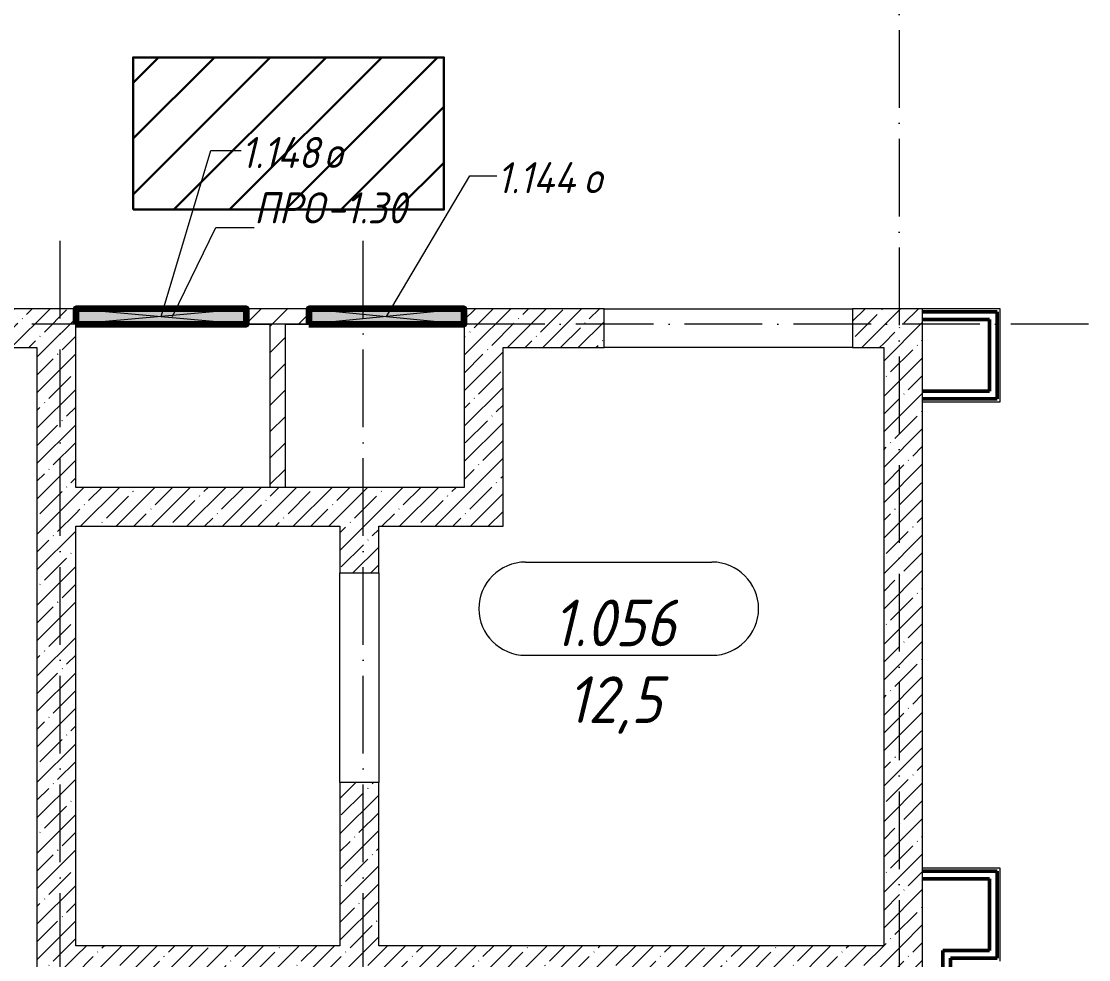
# Model space of a CAD drawing. Header units: millimetres. Extents: x -356862 to 418287, y 0 to 839748.
# Drawn here: x -93065 to -86196, y 460907 to 466947 of the extents above; entities that cross this region are included whole.
import ezdxf

# ---------------------------------------------------------------- set-up
doc = ezdxf.new("R2010")
doc.units = ezdxf.units.MM
doc.linetypes.add('50_200_ШТРИХ_1Т_ш5_п1_п1_', pattern=[700, 500, -100, 0, -100])
for name, color, linetype, lineweight in [('0) строит. леса', 20, 'Continuous', 30), ('9.7) Заделка 956 шт', 6, 'Continuous', 158), ('A-DETL-GENF-OTLN', 7, 'Continuous', 9), ('A-GENM-____-IDEN', 7, 'Continuous', 9), ('A-GLAZ-____-IDEN', 7, 'Continuous', 9), ('A-GLAZ-____-OTLN', 7, 'Continuous', 9), ('A-WALL-____-MCUT-1', 7, 'Continuous', 9), ('A-WALL-____-MCUT-2', 7, 'Continuous', 50), ('A-WALL-____-OTLN', 7, 'Continuous', 9), ('A-WALL-____-PATT-1', 7, 'Continuous', 9), ('A-WALL-FNSH-MCUT-1', 7, 'Continuous', 9), ('S-GRID-____-OTLN-1', 7, '50_200_ШТРИХ_1Т_ш5_п1_п1_', 9)]:
    doc.layers.add(name, color=color, linetype=linetype, lineweight=lineweight)
doc.layers.add('A-AREA-IDEN-1', color=7, linetype='Continuous', lineweight=9, true_color=0x000000)
doc.styles.add('ISOCPEUR_I', font='isocpeui.ttf', dxfattribs={"width": 0.9, "height": 2.5})
doc.styles.add('ISOCPEUR_I_9', font='isocpeui.ttf', dxfattribs={"width": 0.9, "height": 250})
pattern_1 = [(45, (-176515.07, 459015.94), (-114.04925, 114.04925), []), (45, (-176401.02, 459015.94), (-114.04925, 114.04925), [201.612, -40.322, 3.353, -36.97])]
pattern_2 = [(45, (-176515.07, 459015.94), (-84.85281, 84.85281), [])]

# ---------------------------------------------------------------- blocks, each defined once
blk = doc.blocks.new('AR_Отверстие прямоугольное _в стене__БезПР - AR_Отверстие прямоугольное _в стене__БезПР-36427925-АР1_План отверстий 1 этажа в осях 1-64_А-ГГ')
at = {"layer": 'A-GLAZ-____-OTLN'}
blk.add_hatch(color=256, dxfattribs=at).paths.add_polyline_path([(500, -50), (500, 50), (-500, 50), (-500, -50)], flags=0)
at = {"layer": 'A-DETL-GENF-OTLN'}
for p, q in [((-500, -50), (-500, 50)), ((-500, 50), (500, 50)), ((500, 50), (-500, -50)), ((-500, 50), (500, -50)), ((500, 50), (-500, 50)), ((-500, 50), (-500, -50)), ((500, 50), (500, -50)), ((500, -50), (500, 50)), ((500, -50), (-500, -50)), ((-500, -50), (500, -50))]:
    blk.add_line(p, q, dxfattribs=at)
at = {"layer": 'A-GLAZ-____-OTLN'}
blk.add_line((500, 50), (-500, 50), dxfattribs=at)
blk = doc.blocks.new('AR_Отверстие прямоугольное _в стене_ - AR_Отверстие прямоугольное _в стене__ОВ-36788177-АР1_План отверстий 1 этажа в осях 1-64_А-ГГ')
at = {"layer": 'A-GLAZ-____-OTLN'}
blk.add_hatch(color=256, dxfattribs=at).paths.add_polyline_path([(550, -50), (550, 50), (-550, 50), (-550, -50)], flags=0)
at = {"layer": 'A-DETL-GENF-OTLN'}
for p, q in [((-550, -50), (-550, 50)), ((-550, 50), (550, 50)), ((550, 50), (-550, -50)), ((-550, 50), (550, -50)), ((550, 50), (-550, 50)), ((-550, 50), (-550, -50)), ((550, 50), (550, -50)), ((550, -50), (550, 50)), ((550, -50), (-550, -50)), ((-550, -50), (550, -50))]:
    blk.add_line(p, q, dxfattribs=at)
blk = doc.blocks.new('AAR_СКБ_Марка_помещения_1_5 ммп - Номер _ Площадь-27962135-АИ_План этажа_Стены_1')
at = {"layer": 'A-AREA-IDEN-1'}
for p, q in [((-2.987, 3), (3.013, 3)), ((-2.987, 0), (3.013, 0))]:
    blk.add_line(p, q, dxfattribs=at)
for centre, start, end in [((-2.987, 1.5), 90, 270), ((3.013, 1.5), 270, 90)]:
    blk.add_arc(centre, 1.5, start, end, dxfattribs=at)

msp = doc.modelspace()

# ---------------------------------------------------------------- hatches: boundary and pattern name
at = {"layer": '0) строит. леса'}
h = msp.add_hatch(dxfattribs=at)
h.set_pattern_fill('ANSI31', color=256, scale=80)
h.set_pattern_definition([(45, (-91905.23, 611753.36), (-179.60512, 179.60512), [])])
h.paths.add_polyline_path([(-92345.4605, 465734.8593), (-90345.4605, 465734.8593), (-90345.4605, 466714.8593), (-92345.4605, 466714.8593)])
at = {"layer": 'A-WALL-____-PATT-1'}
h = msp.add_hatch(dxfattribs=at)
h.set_pattern_fill('FP_27', color=256, style=0, pattern_type=2)
h.set_pattern_definition(pattern_1)
h.paths.add_polyline_path([(-92715.0675, 464846.983), (-92715.0675, 465096.983), (-93165.0675, 465096.983), (-93165.0675, 464846.983), (-92965.0675, 464846.983)], flags=0)
h.paths.add_polyline_path([(-95115.0675, 464846.983), (-94765.0675, 464846.983), (-94765.0675, 465096.983), (-95115.0675, 465096.983)], flags=0)
h = msp.add_hatch(dxfattribs=at)
h.set_pattern_fill('FP_4', color=256, style=0, pattern_type=2)
h.set_pattern_definition(pattern_2)
h.paths.add_polyline_path([(-91365.0675, 464996.983), (-91215.0675, 464996.983), (-91215.0675, 465096.983), (-91615.0675, 465096.983), (-91615.0675, 464996.983), (-91465.0675, 464996.983)], flags=0)
h = msp.add_hatch(dxfattribs=at)
h.set_pattern_fill('FP_27', color=256, style=0, pattern_type=2)
h.set_pattern_definition(pattern_1)
h.paths.add_polyline_path([(-87715.0675, 464846.983), (-87515.0675, 464846.983), (-87515.0675, 465096.983), (-87715.0675, 465096.983)], flags=0)
h.paths.add_polyline_path([(-89965.0675, 464846.983), (-89315.0675, 464846.983), (-89315.0675, 465096.983), (-90215.0675, 465096.983), (-90215.0675, 464846.983)], flags=0)
h = msp.add_hatch(dxfattribs=at)
h.set_pattern_fill('FP_27', color=256, style=0, pattern_type=2)
h.set_pattern_definition(pattern_1)
h.paths.add_polyline_path([(-87265.0675, 460996.983), (-87265.0675, 465096.983), (-87515.0675, 465096.983), (-87515.0675, 460996.983)], flags=0)
h = msp.add_hatch(dxfattribs=at)
h.set_pattern_fill('FP_4', color=256, style=0, pattern_type=2)
h.set_pattern_definition(pattern_2)
h.paths.add_polyline_path([(-91365.0675, 463946.983), (-91365.0675, 464996.983), (-91465.0675, 464996.983), (-91465.0675, 463946.983)], flags=0)
h = msp.add_hatch(dxfattribs=at)
h.set_pattern_fill('FP_27', color=256, style=0, pattern_type=2)
h.set_pattern_definition(pattern_1)
h.paths.add_polyline_path([(-92715.0675, 460746.983), (-92715.0675, 464846.983), (-92965.0675, 464846.983), (-92965.0675, 460746.983)], flags=0)
h = msp.add_hatch(dxfattribs=at)
h.set_pattern_fill('FP_27', color=256, style=0, pattern_type=2)
h.set_pattern_definition(pattern_1)
h.paths.add_polyline_path([(-89965.0675, 463946.983), (-89965.0675, 464846.983), (-90215.0675, 464846.983), (-90215.0675, 463946.983)], flags=0)
h = msp.add_hatch(dxfattribs=at)
h.set_pattern_fill('FP_27', color=256, style=0, pattern_type=2)
h.set_pattern_definition(pattern_1)
h.paths.add_polyline_path([(-89965.0675, 463696.983), (-89965.0675, 463946.983), (-92715.0675, 463946.983), (-92715.0675, 463696.983), (-90765.0675, 463696.983)], flags=0)
h = msp.add_hatch(dxfattribs=at)
h.set_pattern_fill('FP_27', color=256, style=0, pattern_type=2)
h.set_pattern_definition(pattern_1)
h.paths.add_polyline_path([(-90765.0675, 460996.983), (-90765.0675, 462046.983), (-91015.0675, 462046.983), (-91015.0675, 460996.983)], flags=0)
h.paths.add_polyline_path([(-91015.0675, 463396.983), (-90765.0675, 463396.983), (-90765.0675, 463696.983), (-91015.0675, 463696.983)], flags=0)
h = msp.add_hatch(dxfattribs=at)
h.set_pattern_fill('FP_27', color=256, style=0, pattern_type=2)
h.set_pattern_definition(pattern_1)
h.paths.add_polyline_path([(-87515.0675, 460746.983), (-87515.0675, 460996.983), (-92715.0675, 460996.983), (-92715.0675, 460746.983), (-88156.8032, 460746.983)], flags=0)
h = msp.add_hatch(dxfattribs=at)
h.set_pattern_fill('FP_27', color=256, style=0, pattern_type=2)
h.set_pattern_definition(pattern_1)
h.paths.add_polyline_path([(-87273.071, 457596.983), (-87265.0675, 457596.983), (-87265.0675, 460996.983), (-87515.0675, 460996.983), (-87515.0675, 457596.983)], flags=0)

# ---------------------------------------------------------------- linework, layer by layer
at = {"layer": '0) строит. леса'}
msp.add_lwpolyline([(-92345.4605, 465734.8593), (-90345.4605, 465734.8593), (-90345.4605, 466714.8593), (-92345.4605, 466714.8593)], close=True, dxfattribs=at)
at = {"layer": '9.7) Заделка 956 шт'}
for points in [[(-92715.0675, 464996.983), (-91615.0675, 464996.983), (-91615.0675, 465096.983), (-92715.0675, 465096.983)], [(-91215.0675, 464996.983), (-90215.0675, 464996.983), (-90215.0675, 465096.983), (-91215.0675, 465096.983)]]:
    msp.add_lwpolyline(points, close=True, dxfattribs=at)
at = {"layer": 'A-GENM-____-IDEN'}
for p, q in [((-92091.3068, 465046.983), (-91814.1063, 465619.0344)), ((-91814.1063, 465619.0344), (-91567.6649, 465619.0344))]:
    msp.add_line(p, q, dxfattribs=at)
at = {"layer": 'A-GLAZ-____-IDEN'}
for p, q in [((-92165.0675, 465046.983), (-91845.7089, 466115.1363)), ((-91845.7089, 466115.1363), (-91651.3649, 466115.1363)), ((-90715.0675, 465046.983), (-90179.6772, 465952.9566)), ((-90179.6772, 465952.9566), (-90004.4825, 465952.9566))]:
    msp.add_line(p, q, dxfattribs=at)
at = {"layer": 'A-WALL-____-MCUT-1'}
for p, q in [((-92715.0675, 465096.983), (-93165.0675, 465096.983)), ((-89315.0675, 465096.983), (-90215.0675, 465096.983)), ((-89315.0675, 464846.983), (-89315.0675, 465096.983)), ((-87265.0675, 465096.983), (-87715.0675, 465096.983)), ((-87715.0675, 465096.983), (-87715.0675, 464846.983)), ((-87265.0675, 457596.983), (-87265.0675, 465096.983)), ((-92715.0675, 463946.983), (-92715.0675, 464996.983)), ((-90215.0675, 464996.983), (-90215.0675, 463946.983)), ((-93165.0675, 464846.983), (-92965.0675, 464846.983)), ((-92965.0675, 464846.983), (-92965.0675, 460746.983)), ((-89965.0675, 463696.983), (-89965.0675, 464846.983)), ((-89965.0675, 464846.983), (-89315.0675, 464846.983)), ((-87715.0675, 464846.983), (-87515.0675, 464846.983)), ((-87515.0675, 464846.983), (-87515.0675, 460996.983)), ((-90215.0675, 463946.983), (-92715.0675, 463946.983)), ((-92715.0675, 460996.983), (-92715.0675, 463696.983)), ((-92715.0675, 463696.983), (-91015.0675, 463696.983)), ((-91015.0675, 463696.983), (-91015.0675, 463396.983)), ((-90765.0675, 463396.983), (-90765.0675, 463696.983)), ((-90765.0675, 463696.983), (-89965.0675, 463696.983)), ((-91015.0675, 463396.983), (-90765.0675, 463396.983)), ((-91015.0675, 462046.983), (-91015.0675, 460996.983)), ((-90765.0675, 462046.983), (-91015.0675, 462046.983)), ((-90765.0675, 460996.983), (-90765.0675, 462046.983)), ((-91015.0675, 460996.983), (-92715.0675, 460996.983)), ((-87515.0675, 460996.983), (-90765.0675, 460996.983))]:
    msp.add_line(p, q, dxfattribs=at)
at = {"layer": 'A-WALL-____-MCUT-2'}
for p, q in [((-86785.0675, 465076.983), (-87265.0675, 465076.983)), ((-87265.0675, 465026.983), (-86835.0675, 465026.983)), ((-86835.0675, 465026.983), (-86835.0675, 464566.983)), ((-86785.0675, 464516.983), (-86785.0675, 465076.983)), ((-86835.0675, 464566.983), (-87265.0675, 464566.983)), ((-86785.0675, 464516.983), (-87265.0675, 464516.983)), ((-86785.0675, 461476.983), (-87265.0675, 461476.983)), ((-86785.0675, 460916.983), (-86785.0675, 461476.983)), ((-87265.0675, 461426.983), (-86835.0675, 461426.983)), ((-86835.0675, 461426.983), (-86835.0675, 460966.983)), ((-86835.0675, 460966.983), (-87135.0675, 460966.983)), ((-87135.0675, 460966.983), (-87135.0675, 457876.983)), ((-86785.0675, 460916.983), (-87085.0675, 460916.983)), ((-87085.0675, 457926.983), (-87085.0675, 460916.983))]:
    msp.add_line(p, q, dxfattribs=at)
at = {"layer": 'A-WALL-____-OTLN'}
for p, q in [((-89315.0675, 465096.983), (-87715.0675, 465096.983)), ((-87715.0675, 464846.983), (-89315.0675, 464846.983)), ((-91015.0675, 462046.983), (-91015.0675, 463396.983)), ((-90765.0675, 463396.983), (-90765.0675, 462046.983))]:
    msp.add_line(p, q, dxfattribs=at)
at = {"layer": 'A-WALL-FNSH-MCUT-1'}
for p, q in [((-91215.0675, 465096.983), (-91615.0675, 465096.983)), ((-86765.0675, 465096.983), (-87265.0675, 465096.983)), ((-86765.0675, 464496.983), (-86765.0675, 465096.983)), ((-91615.0675, 464996.983), (-91465.0675, 464996.983)), ((-91465.0675, 464996.983), (-91465.0675, 463946.983)), ((-91365.0675, 464996.983), (-91215.0675, 464996.983)), ((-91365.0675, 463946.983), (-91365.0675, 464996.983)), ((-87265.0675, 464496.983), (-86765.0675, 464496.983)), ((-86765.0675, 461496.983), (-87265.0675, 461496.983)), ((-86765.0675, 460896.983), (-86765.0675, 461496.983))]:
    msp.add_line(p, q, dxfattribs=at)
at = {"layer": 'S-GRID-____-OTLN-1'}
for p, q in [((-87415.0675, 508896.9006), (-87415.0675, 454533.3346)), ((-92815.0675, 454533.3346), (-92815.0675, 465550.9569)), ((-90865.0675, 454533.3346), (-90865.0675, 465550.9569)), ((-86196.2802, 464996.983), (-181183.8377, 464996.983))]:
    msp.add_line(p, q, dxfattribs=at)

# ---------------------------------------------------------------- block references
at = {"layer": 'A-AREA-IDEN-1', "xscale": 199.9999999999999, "yscale": 199.9999999999999, "zscale": 199.9999999999999}
msp.add_blockref('AAR_СКБ_Марка_помещения_1_5 ммп - Номер _ Площадь-27962135-АИ_План этажа_Стены_1', (-89223.1408, 462866.2816), dxfattribs=at)
at = {"layer": 'A-GLAZ-____-OTLN'}
for name, p in [('AR_Отверстие прямоугольное _в стене_ - AR_Отверстие прямоугольное _в стене__ОВ-36788177-АР1_План отверстий 1 этажа в осях 1-64_А-ГГ', (-92165.0675, 465046.983)), ('AR_Отверстие прямоугольное _в стене__БезПР - AR_Отверстие прямоугольное _в стене__БезПР-36427925-АР1_План отверстий 1 этажа в осях 1-64_А-ГГ', (-90715.0675, 465046.983))]:
    msp.add_blockref(name, p, dxfattribs=at)

# ---------------------------------------------------------------- texts
at = {"layer": 'A-AREA-IDEN-1', "char_height": 300, "attachment_point": 8, "line_spacing_factor": 1.139951, "style": 'ISOCPEUR_I'}
for s, insert, width in [('\\pxqc,t8.46667,16.93333,25.4,33.86667,42.33333,50.8,59.26667,67.73333,76.2,84.66667,93.13333,101.6,110.06667,118.53333,127,135.46667,143.93333,152.4,160.86667,169.33333,177.8,186.26667,194.73333,203.2,211.66667,220.13333,228.6,237.06667,245.53333,254,262.46667,270.93333;{1.056}', (-89248.5698, 462924.6115), 900), ('\\pxqc,t8.46667,16.93333,25.4,33.86667,42.33333,50.8,59.26667,67.73333,76.2,84.66667,93.13333,101.6,110.06667,118.53333,127,135.46667,143.93333,152.4,160.86667,169.33333,177.8,186.26667,194.73333,203.2,211.66667,220.13333,228.6,237.06667,245.53333,254,262.46667,270.93333;{12,5}', (-89248.5698, 462360.6635), 702)]:
    msp.add_mtext(s, dxfattribs=dict(at, insert=insert, width=width))
at = {"layer": 'A-GENM-____-IDEN', "char_height": 200, "attachment_point": 1, "style": 'ISOCPEUR_I_9'}
for s, insert, width in [('ПРО', (-91567.6649, 465846.1506), 562.784625), ('-1.30', (-91103.3212, 465846.1506), 663.79725)]:
    msp.add_mtext(s, dxfattribs=dict(at, insert=insert, width=width))
at = {"layer": 'A-GLAZ-____-IDEN', "char_height": 200, "attachment_point": 1, "style": 'ISOCPEUR_I_9'}
for s, insert, width in [('1.148', (-91651.3649, 466202.7508), 649.366875), ('\\fISOCPEUR|b0|i1|c204|p34|;\\W.9;о', (-91115.5837, 466202.7508), 158.734125), ('1.144', (-90004.4825, 466040.5712), 678.227625), ('\\fISOCPEUR|b0|i1|c204|p34|;\\W.9;о', (-89444.8888, 466040.5712), 158.734125)]:
    msp.add_mtext(s, dxfattribs=dict(at, insert=insert, width=width))

doc.saveas('drawing.dxf')
